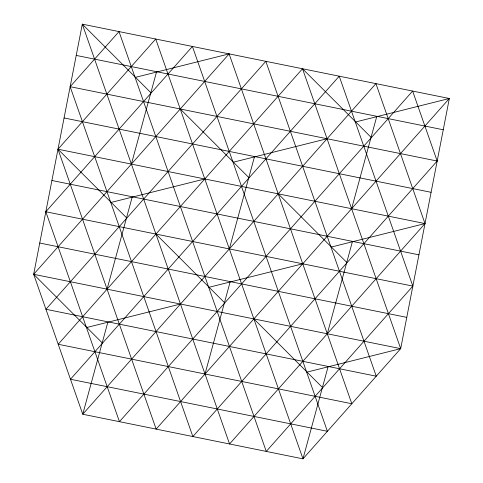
<?xml version="1.0" encoding="UTF-8"?>
<svg xmlns="http://www.w3.org/2000/svg" width="483" height="483" viewBox="0 0 483 483"><rect width="100%" height="100%" fill="white"/><g stroke="black" fill="none" stroke-linecap="round" stroke-linejoin="round"><path stroke-width="0.72" d="M102.215 342.858L33.665 274.296L82.309 24.15L449.335 98.502L400.691 348.648L302.968 458.85L82.75 414.239L33.665 274.296L229.117 53.891L351.829 403.746L58.208 344.27L302.521 68.761L371.071 137.323M131.394 164.093L156.48 72.082M107.075 289.166L132.161 197.155M107.842 322.227L82.75 414.239L375.925 83.631L425.01 223.575L229.558 443.98L82.309 24.15L150.853 92.712M229.34 248.932L254.426 156.921M205.021 374.011L230.107 281.994M351.606 208.704L376.698 116.693M327.287 333.777L352.373 241.766M328.054 366.839L302.968 458.85L155.713 39.02L57.99 149.223L156.154 429.109L449.335 98.502L355.699 121.951M70.15 86.686L119.011 31.582L266.266 451.418L412.85 286.111L339.223 76.193L70.482 379.252L327.396 431.301L192.415 46.453L45.831 211.759L119.452 421.677L412.627 91.064L437.169 161.038L192.856 436.547L70.15 86.686L437.169 161.038M135.482 77.34L229.117 53.891M233.428 162.179L327.063 138.73M111.162 202.413L204.798 178.964M331.374 247.024L425.01 223.575L57.99 149.223L126.534 217.785M209.109 287.252L302.744 263.803M86.843 327.486L180.479 304.036M307.055 372.097L400.691 348.648L302.521 68.761M76.229 55.418L443.249 129.77M64.07 117.955L431.09 192.306M51.91 180.491L418.93 254.843M45.831 211.759L412.85 286.111M39.751 243.027L406.771 317.379M33.665 274.296L400.691 348.648M278.202 193.834L346.746 262.396M180.256 108.989L248.799 177.557M253.883 318.907L322.427 387.469M155.937 234.068L224.48 302.63M265.819 61.323L45.939 309.283L376.257 376.197L265.819 61.323"/></g></svg>
